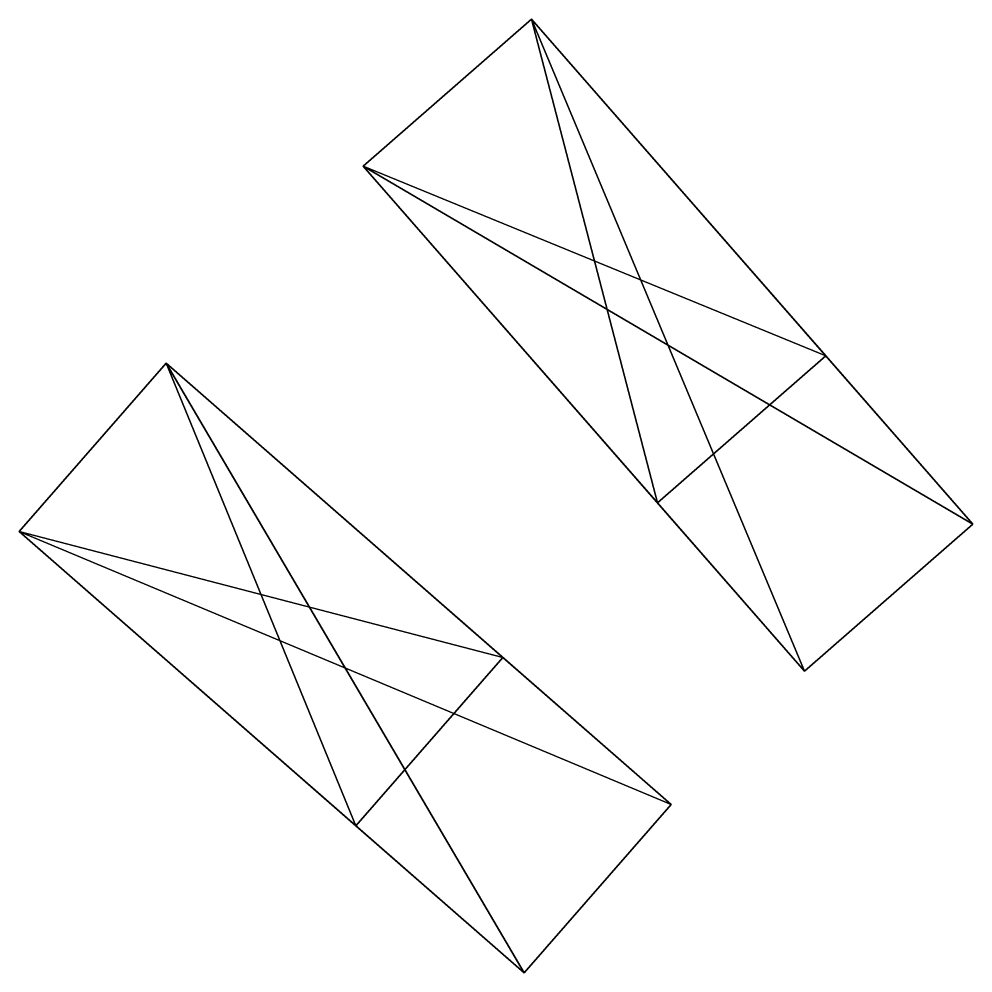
# Model space of a CAD drawing. Extents: x 47.32 to 51.58, y -51.56 to -47.29.
import ezdxf

# ---------------------------------------------------------------- set-up
doc = ezdxf.new("R2010")
doc.units = 0
doc.header["$MEASUREMENT"] = 0
doc.layers.add('HANDLES_AND_KNOBS', color=254, linetype='Continuous')

# ---------------------------------------------------------------- blocks, each defined once
blk = doc.blocks.new('HANDLES_AND_KNOBS')
at = {"layer": 'HANDLES_AND_KNOBS'}
mesh = blk.add_polyface(dxfattribs=at)
corners = [(0.5, 7), (0.5, 7, 2), (-0.5, 7), (-0.5, 7, 2), (0.5, -7, 2), (-0.5, -7, 2), (0.5, -7), (-0.5, -7), (0.5, -9), (-0.5, -9), (0.5, -9, 3), (-0.5, -9, 3), (0.5, 9, 3), (-0.5, 9, 3), (0.5, 9), (-0.5, 9)]
mesh.append_faces([[corners[k] for k in face] for face in [(2, 1, 3), (3, 4, 5), (5, 6, 7), (7, 8, 9), (9, 10, 11), (11, 12, 13), (13, 14, 15), (15, 0, 2), (4, 8, 6), (9, 5, 7)]], dxfattribs={"vtx0": -1})
mesh.append_faces([[corners[k] for k in face] for face in [(10, 1, 12), (15, 3, 13), (13, 3, 11)]], dxfattribs={"vtx0": -1, "vtx1": -1})
mesh.append_faces([[corners[k] for k in face] for face in [(1, 14, 12), (10, 4, 1), (11, 3, 5)]], dxfattribs={"vtx0": -1, "vtx2": -1})
mesh.append_faces([[corners[k] for k in face] for face in [(0, 1, 2), (1, 4, 3), (4, 6, 5), (6, 8, 7), (8, 10, 9), (10, 12, 11), (12, 14, 13), (14, 0, 15), (0, 14, 1), (2, 3, 15)]], dxfattribs={"vtx1": -1})
mesh.append_faces([[corners[k] for k in face] for face in [(10, 8, 4), (9, 11, 5)]], dxfattribs={"vtx1": -1, "vtx2": -1})

msp = doc.modelspace()

# ---------------------------------------------------------------- block references
at = {"layer": 'HANDLES_AND_KNOBS', "extrusion": (0.658192, -0.75285, 6.12303e-17)}
msp.add_blockref('HANDLES_AND_KNOBS', (5.7185, 11.3192, 68.2561), dxfattribs=at)
at = {"layer": 'HANDLES_AND_KNOBS', "extrusion": (0.75285, -0.658192, 6.12303e-17), "xscale": -1}
msp.add_blockref('HANDLES_AND_KNOBS', (-5.6876, 11.3192, 68.2581), dxfattribs=at)

doc.saveas('drawing.dxf')
